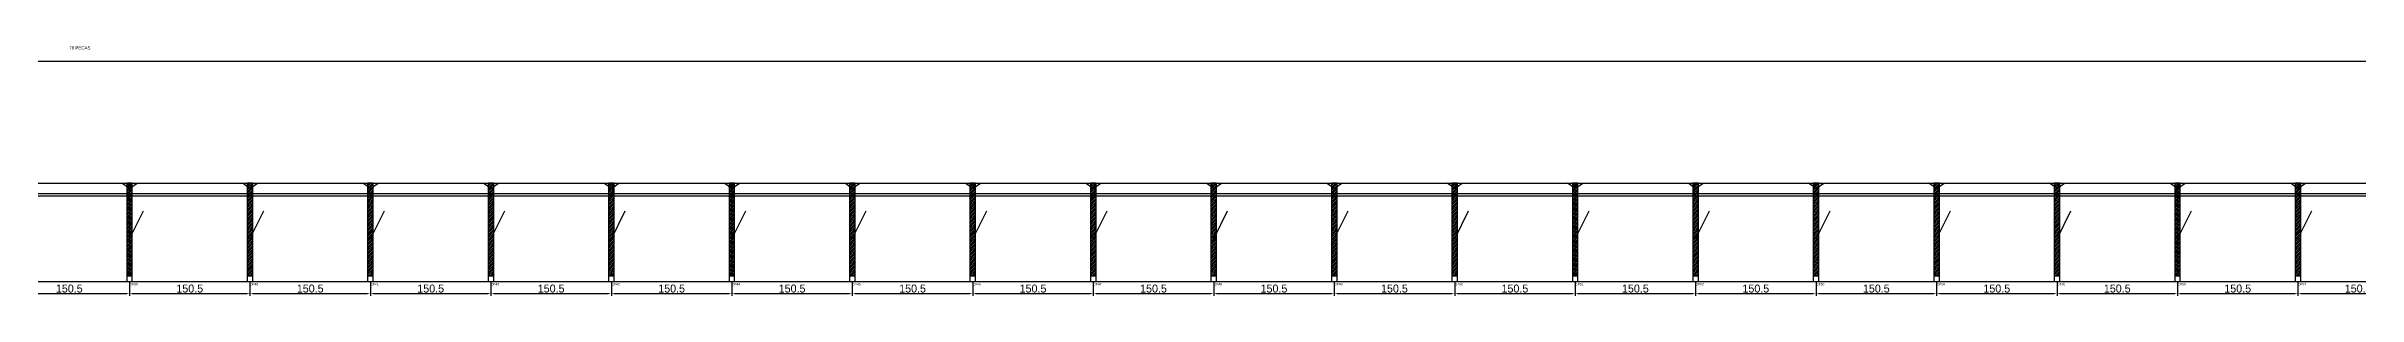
# Model space of a CAD drawing. Header units: metres. Extents: x -30 to 11380, y -25 to 308.
# Drawn here: x 5646 to 8535, y -25 to 287 of the extents above; entities that cross this region are included whole.
import ezdxf

# ---------------------------------------------------------------- set-up
doc = ezdxf.new("R2010")
doc.units = ezdxf.units.M
for name, color, linetype in [('BARRA_ANCORAGEM', 1, 'Continuous'), ('COTA', 241, 'Continuous'), ('GARFOS OK', 3, 'Continuous'), ('NOME DA VIGA', 6, 'Continuous'), ('SARR_7x7', 40, 'Continuous'), ('TIRAS REESCORAMENTO', 252, 'Continuous'), ('VIGAS', 3, 'Continuous')]:
    doc.layers.add(name, color=color, linetype=linetype)
doc.dimstyles.new('EZ DXF', dxfattribs={"dimtxt": 10, "dimasz": 3.5, "dimexe": 3, "dimexo": 1.5, "dimgap": 1, "dimtad": 1, "dimdec": 1, "dimdsep": 46, "dimcen": 2.5, "dimazin": 3, "dimtfac": 1, "dimtmove": 0, "dimatfit": 3})

msp = doc.modelspace()

# ---------------------------------------------------------------- hatches: boundary and pattern name
at = {"layer": 'COTA'}
h = msp.add_hatch(dxfattribs=at)
h.set_pattern_fill('ANSI31', scale=0.5)
h.paths.add_polyline_path([(5746.77, 0), (5753.77, 0), (5753.77, 116), (5746.77, 116)])
h = msp.add_hatch(dxfattribs=at)
h.set_pattern_fill('ANSI31', scale=0.5)
h.paths.add_polyline_path([(5897.3, 0), (5904.3, 0), (5904.3, 116), (5897.3, 116)])
h = msp.add_hatch(dxfattribs=at)
h.set_pattern_fill('ANSI31', scale=0.5)
h.paths.add_polyline_path([(6047.83, 0), (6054.83, 0), (6054.83, 116), (6047.83, 116)])
h = msp.add_hatch(dxfattribs=at)
h.set_pattern_fill('ANSI31', scale=0.5)
h.paths.add_polyline_path([(6198.37, 0), (6205.37, 0), (6205.37, 116), (6198.37, 116)])
h = msp.add_hatch(dxfattribs=at)
h.set_pattern_fill('ANSI31', scale=0.5)
h.paths.add_polyline_path([(6348.9, 0), (6355.9, 0), (6355.9, 116), (6348.9, 116)])
h = msp.add_hatch(dxfattribs=at)
h.set_pattern_fill('ANSI31', scale=0.5)
h.paths.add_polyline_path([(6499.43, 0), (6506.43, 0), (6506.43, 116), (6499.43, 116)])
h = msp.add_hatch(dxfattribs=at)
h.set_pattern_fill('ANSI31', scale=0.5)
h.paths.add_polyline_path([(6649.97, 0), (6656.97, 0), (6656.97, 116), (6649.97, 116)])
h = msp.add_hatch(dxfattribs=at)
h.set_pattern_fill('ANSI31', scale=0.5)
h.paths.add_polyline_path([(6800.5, 0), (6807.5, 0), (6807.5, 116), (6800.5, 116)])
h = msp.add_hatch(dxfattribs=at)
h.set_pattern_fill('ANSI31', scale=0.5)
h.paths.add_polyline_path([(6951.03, 0), (6958.03, 0), (6958.03, 116), (6951.03, 116)])
h = msp.add_hatch(dxfattribs=at)
h.set_pattern_fill('ANSI31', scale=0.5)
h.paths.add_polyline_path([(7101.57, 0), (7108.57, 0), (7108.57, 116), (7101.57, 116)])
h = msp.add_hatch(dxfattribs=at)
h.set_pattern_fill('ANSI31', scale=0.5)
h.paths.add_polyline_path([(7252.1, 0), (7259.1, 0), (7259.1, 116), (7252.1, 116)])
h = msp.add_hatch(dxfattribs=at)
h.set_pattern_fill('ANSI31', scale=0.5)
h.paths.add_polyline_path([(7402.63, 0), (7409.63, 0), (7409.63, 116), (7402.63, 116)])
h = msp.add_hatch(dxfattribs=at)
h.set_pattern_fill('ANSI31', scale=0.5)
h.paths.add_polyline_path([(7553.17, 0), (7560.17, 0), (7560.17, 116), (7553.17, 116)])
h = msp.add_hatch(dxfattribs=at)
h.set_pattern_fill('ANSI31', scale=0.5)
h.paths.add_polyline_path([(7703.7, 0), (7710.7, 0), (7710.7, 116), (7703.7, 116)])
h = msp.add_hatch(dxfattribs=at)
h.set_pattern_fill('ANSI31', scale=0.5)
h.paths.add_polyline_path([(7854.23, 0), (7861.23, 0), (7861.23, 116), (7854.23, 116)])
h = msp.add_hatch(dxfattribs=at)
h.set_pattern_fill('ANSI31', scale=0.5)
h.paths.add_polyline_path([(8004.77, 0), (8011.77, 0), (8011.77, 116), (8004.77, 116)])
h = msp.add_hatch(dxfattribs=at)
h.set_pattern_fill('ANSI31', scale=0.5)
h.paths.add_polyline_path([(8155.3, 0), (8162.3, 0), (8162.3, 116), (8155.3, 116)])
h = msp.add_hatch(dxfattribs=at)
h.set_pattern_fill('ANSI31', scale=0.5)
h.paths.add_polyline_path([(8305.83, 0), (8312.83, 0), (8312.83, 116), (8305.83, 116)])
h = msp.add_hatch(dxfattribs=at)
h.set_pattern_fill('ANSI31', scale=0.5)
h.paths.add_polyline_path([(8456.37, 0), (8463.37, 0), (8463.37, 116), (8456.37, 116)])

# ---------------------------------------------------------------- linework, layer by layer
at = {"layer": 'BARRA_ANCORAGEM'}
for p, q in [((5750.27, 46.4), (5767.67, 81.2)), ((5900.8, 46.4), (5918.2, 81.2)), ((6051.33, 46.4), (6068.73, 81.2)), ((6201.87, 46.4), (6219.27, 81.2)), ((6352.4, 46.4), (6369.8, 81.2)), ((6502.93, 46.4), (6520.33, 81.2)), ((6653.47, 46.4), (6670.87, 81.2)), ((6804, 46.4), (6821.4, 81.2)), ((6954.53, 46.4), (6971.93, 81.2)), ((7105.07, 46.4), (7122.47, 81.2)), ((7255.6, 46.4), (7273, 81.2)), ((7406.13, 46.4), (7423.53, 81.2)), ((7556.67, 46.4), (7574.07, 81.2)), ((7707.2, 46.4), (7724.6, 81.2)), ((7857.73, 46.4), (7875.13, 81.2)), ((8008.27, 46.4), (8025.67, 81.2)), ((8158.8, 46.4), (8176.2, 81.2)), ((8309.33, 46.4), (8326.73, 81.2)), ((8459.87, 46.4), (8477.27, 81.2))]:
    msp.add_line(p, q, dxfattribs=at)
at = {"layer": 'GARFOS OK'}
for p, q in [((5750.27, 109), (5740.77, 116)), ((5740.77, 116), (5759.77, 116)), ((5750.27, 109), (5759.77, 116)), ((5900.8, 109), (5891.3, 116)), ((5891.3, 116), (5910.3, 116)), ((5900.8, 109), (5910.3, 116)), ((6051.33, 109), (6041.83, 116)), ((6041.83, 116), (6060.83, 116)), ((6051.33, 109), (6060.83, 116)), ((6201.87, 109), (6192.37, 116)), ((6192.37, 116), (6211.37, 116)), ((6201.87, 109), (6211.37, 116)), ((6352.4, 109), (6342.9, 116)), ((6342.9, 116), (6361.9, 116)), ((6352.4, 109), (6361.9, 116)), ((6502.93, 109), (6493.43, 116)), ((6493.43, 116), (6512.43, 116)), ((6502.93, 109), (6512.43, 116)), ((6653.47, 109), (6643.97, 116)), ((6643.97, 116), (6662.97, 116)), ((6653.47, 109), (6662.97, 116)), ((6804, 109), (6794.5, 116)), ((6794.5, 116), (6813.5, 116)), ((6804, 109), (6813.5, 116)), ((6954.53, 109), (6945.03, 116)), ((6945.03, 116), (6964.03, 116)), ((6954.53, 109), (6964.03, 116)), ((7105.07, 109), (7095.57, 116)), ((7095.57, 116), (7114.57, 116)), ((7105.07, 109), (7114.57, 116)), ((7255.6, 109), (7246.1, 116)), ((7246.1, 116), (7265.1, 116)), ((7255.6, 109), (7265.1, 116)), ((7406.13, 109), (7396.63, 116)), ((7396.63, 116), (7415.63, 116)), ((7406.13, 109), (7415.63, 116)), ((7556.67, 109), (7547.17, 116)), ((7547.17, 116), (7566.17, 116)), ((7556.67, 109), (7566.17, 116)), ((7707.2, 109), (7697.7, 116)), ((7697.7, 116), (7716.7, 116)), ((7707.2, 109), (7716.7, 116)), ((7857.73, 109), (7848.23, 116)), ((7848.23, 116), (7867.23, 116)), ((7857.73, 109), (7867.23, 116)), ((8008.27, 109), (7998.77, 116)), ((7998.77, 116), (8017.77, 116)), ((8008.27, 109), (8017.77, 116)), ((8158.8, 109), (8149.3, 116)), ((8149.3, 116), (8168.3, 116)), ((8158.8, 109), (8168.3, 116)), ((8309.33, 109), (8299.83, 116)), ((8299.83, 116), (8318.83, 116)), ((8309.33, 109), (8318.83, 116)), ((8459.87, 109), (8450.37, 116)), ((8450.37, 116), (8469.37, 116)), ((8459.87, 109), (8469.37, 116))]:
    msp.add_line(p, q, dxfattribs=at)
at = {"layer": 'GARFOS OK', "linetype": 'CONTINUOUS'}
msp.add_line((-30, -7), (11380, -7), dxfattribs=at)
at = {"layer": 'GARFOS OK'}
for points in [[(5746.77, 0), (5753.77, 0), (5753.77, 116), (5746.77, 116), (5746.77, 0)], [(5897.3, 0), (5904.3, 0), (5904.3, 116), (5897.3, 116), (5897.3, 0)], [(6047.83, 0), (6054.83, 0), (6054.83, 116), (6047.83, 116), (6047.83, 0)], [(6198.37, 0), (6205.37, 0), (6205.37, 116), (6198.37, 116), (6198.37, 0)], [(6348.9, 0), (6355.9, 0), (6355.9, 116), (6348.9, 116), (6348.9, 0)], [(6499.43, 0), (6506.43, 0), (6506.43, 116), (6499.43, 116), (6499.43, 0)], [(6649.97, 0), (6656.97, 0), (6656.97, 116), (6649.97, 116), (6649.97, 0)], [(6800.5, 0), (6807.5, 0), (6807.5, 116), (6800.5, 116), (6800.5, 0)], [(6951.03, 0), (6958.03, 0), (6958.03, 116), (6951.03, 116), (6951.03, 0)], [(7101.57, 0), (7108.57, 0), (7108.57, 116), (7101.57, 116), (7101.57, 0)], [(7252.1, 0), (7259.1, 0), (7259.1, 116), (7252.1, 116), (7252.1, 0)], [(7402.63, 0), (7409.63, 0), (7409.63, 116), (7402.63, 116), (7402.63, 0)], [(7553.17, 0), (7560.17, 0), (7560.17, 116), (7553.17, 116), (7553.17, 0)], [(7703.7, 0), (7710.7, 0), (7710.7, 116), (7703.7, 116), (7703.7, 0)], [(7854.23, 0), (7861.23, 0), (7861.23, 116), (7854.23, 116), (7854.23, 0)], [(8004.77, 0), (8011.77, 0), (8011.77, 116), (8004.77, 116), (8004.77, 0)], [(8155.3, 0), (8162.3, 0), (8162.3, 116), (8155.3, 116), (8155.3, 0)], [(8305.83, 0), (8312.83, 0), (8312.83, 116), (8305.83, 116), (8305.83, 0)], [(8456.37, 0), (8463.37, 0), (8463.37, 116), (8456.37, 116), (8456.37, 0)]]:
    msp.add_lwpolyline(points, dxfattribs=at)
at = {"layer": 'SARR_7x7'}
for points in [[(5746.77, -7), (5753.77, -7), (5753.77, 0), (5746.77, 0), (5746.77, -7)], [(5897.3, -7), (5904.3, -7), (5904.3, 0), (5897.3, 0), (5897.3, -7)], [(6047.83, -7), (6054.83, -7), (6054.83, 0), (6047.83, 0), (6047.83, -7)], [(6198.37, -7), (6205.37, -7), (6205.37, 0), (6198.37, 0), (6198.37, -7)], [(6348.9, -7), (6355.9, -7), (6355.9, 0), (6348.9, 0), (6348.9, -7)], [(6499.43, -7), (6506.43, -7), (6506.43, 0), (6499.43, 0), (6499.43, -7)], [(6649.97, -7), (6656.97, -7), (6656.97, 0), (6649.97, 0), (6649.97, -7)], [(6800.5, -7), (6807.5, -7), (6807.5, 0), (6800.5, 0), (6800.5, -7)], [(6951.03, -7), (6958.03, -7), (6958.03, 0), (6951.03, 0), (6951.03, -7)], [(7101.57, -7), (7108.57, -7), (7108.57, 0), (7101.57, 0), (7101.57, -7)], [(7252.1, -7), (7259.1, -7), (7259.1, 0), (7252.1, 0), (7252.1, -7)], [(7402.63, -7), (7409.63, -7), (7409.63, 0), (7402.63, 0), (7402.63, -7)], [(7553.17, -7), (7560.17, -7), (7560.17, 0), (7553.17, 0), (7553.17, -7)], [(7703.7, -7), (7710.7, -7), (7710.7, 0), (7703.7, 0), (7703.7, -7)], [(7854.23, -7), (7861.23, -7), (7861.23, 0), (7854.23, 0), (7854.23, -7)], [(8004.77, -7), (8011.77, -7), (8011.77, 0), (8004.77, 0), (8004.77, -7)], [(8155.3, -7), (8162.3, -7), (8162.3, 0), (8155.3, 0), (8155.3, -7)], [(8305.83, -7), (8312.83, -7), (8312.83, 0), (8305.83, 0), (8305.83, -7)], [(8456.37, -7), (8463.37, -7), (8463.37, 0), (8456.37, 0), (8456.37, -7)]]:
    msp.add_lwpolyline(points, dxfattribs=at)
at = {"layer": 'TIRAS REESCORAMENTO'}
for points in [[(5599.73, 100), (5750.27, 100), (5750.27, 102.5), (5599.73, 102.5), (5599.73, 100)], [(5750.27, 100), (5900.8, 100), (5900.8, 102.5), (5750.27, 102.5), (5750.27, 100)], [(5900.8, 100), (6051.33, 100), (6051.33, 102.5), (5900.8, 102.5), (5900.8, 100)], [(6051.33, 100), (6201.87, 100), (6201.87, 102.5), (6051.33, 102.5), (6051.33, 100)], [(6201.87, 100), (6352.4, 100), (6352.4, 102.5), (6201.87, 102.5), (6201.87, 100)], [(6352.4, 100), (6502.93, 100), (6502.93, 102.5), (6352.4, 102.5), (6352.4, 100)], [(6502.93, 100), (6653.47, 100), (6653.47, 102.5), (6502.93, 102.5), (6502.93, 100)], [(6653.47, 100), (6804, 100), (6804, 102.5), (6653.47, 102.5), (6653.47, 100)], [(6804, 100), (6954.53, 100), (6954.53, 102.5), (6804, 102.5), (6804, 100)], [(6954.53, 100), (7105.07, 100), (7105.07, 102.5), (6954.53, 102.5), (6954.53, 100)], [(7105.07, 100), (7255.6, 100), (7255.6, 102.5), (7105.07, 102.5), (7105.07, 100)], [(7255.6, 100), (7406.13, 100), (7406.13, 102.5), (7255.6, 102.5), (7255.6, 100)], [(7406.13, 100), (7556.67, 100), (7556.67, 102.5), (7406.13, 102.5), (7406.13, 100)], [(7556.67, 100), (7707.2, 100), (7707.2, 102.5), (7556.67, 102.5), (7556.67, 100)], [(7707.2, 100), (7857.73, 100), (7857.73, 102.5), (7707.2, 102.5), (7707.2, 100)], [(7857.73, 100), (8008.27, 100), (8008.27, 102.5), (7857.73, 102.5), (7857.73, 100)], [(8008.27, 100), (8158.8, 100), (8158.8, 102.5), (8008.27, 102.5), (8008.27, 100)], [(8158.8, 100), (8309.33, 100), (8309.33, 102.5), (8158.8, 102.5), (8158.8, 100)], [(8309.33, 100), (8459.87, 100), (8459.87, 102.5), (8309.33, 102.5), (8309.33, 100)], [(8459.87, 100), (8610.4, 100), (8610.4, 102.5), (8459.87, 102.5), (8459.87, 100)]]:
    msp.add_lwpolyline(points, dxfattribs=at)
at = {"layer": 'VIGAS'}
msp.add_lwpolyline([(0, 116), (11350, 116), (11350, 268), (0, 268), (0, 116)], dxfattribs=at)

# ---------------------------------------------------------------- texts
at = {"layer": 'NOME DA VIGA'}
for s, height, p in [('76 PECAS', 4, (5675, 283)), ('GF39', 3, (5750.27, -12)), ('GF40', 3, (5900.8, -12)), ('GF41', 3, (6051.33, -12)), ('GF42', 3, (6201.87, -12)), ('GF43', 3, (6352.4, -12)), ('GF44', 3, (6502.93, -12)), ('GF45', 3, (6653.47, -12)), ('GF46', 3, (6804, -12)), ('GF47', 3, (6954.53, -12)), ('GF48', 3, (7105.07, -12)), ('GF49', 3, (7255.6, -12)), ('GF50', 3, (7406.13, -12)), ('GF51', 3, (7556.67, -12)), ('GF52', 3, (7707.2, -12)), ('GF53', 3, (7857.73, -12)), ('GF54', 3, (8008.27, -12)), ('GF55', 3, (8158.8, -12)), ('GF56', 3, (8309.33, -12)), ('GF57', 3, (8459.87, -12))]:
    msp.add_text(s, height=height, dxfattribs=at).set_placement(p)

# ---------------------------------------------------------------- dimensions: what is measured, and where the dimension line sits
at = {"layer": 'COTA'}
for base, p1, p2 in [((5599.73, -22), (5599.73, -7), (5750.27, -7)), ((5750.27, -22), (5750.27, -7), (5900.8, -7)), ((5900.8, -22), (5900.8, -7), (6051.33, -7)), ((6051.33, -22), (6051.33, -7), (6201.87, -7)), ((6201.87, -22), (6201.87, -7), (6352.4, -7)), ((6352.4, -22), (6352.4, -7), (6502.93, -7)), ((6502.93, -22), (6502.93, -7), (6653.47, -7)), ((6653.47, -22), (6653.47, -7), (6804, -7)), ((6804, -22), (6804, -7), (6954.53, -7)), ((6954.53, -22), (6954.53, -7), (7105.07, -7)), ((7105.07, -22), (7105.07, -7), (7255.6, -7)), ((7255.6, -22), (7255.6, -7), (7406.13, -7)), ((7406.13, -22), (7406.13, -7), (7556.67, -7)), ((7556.67, -22), (7556.67, -7), (7707.2, -7)), ((7707.2, -22), (7707.2, -7), (7857.73, -7)), ((7857.73, -22), (7857.73, -7), (8008.27, -7)), ((8008.27, -22), (8008.27, -7), (8158.8, -7)), ((8158.8, -22), (8158.8, -7), (8309.33, -7)), ((8309.33, -22), (8309.33, -7), (8459.87, -7)), ((8459.87, -22), (8459.87, -7), (8610.4, -7))]:
    msp.add_linear_dim(base=base, p1=p1, p2=p2, dimstyle='EZ DXF', dxfattribs=at).render()

doc.saveas('drawing.dxf')
